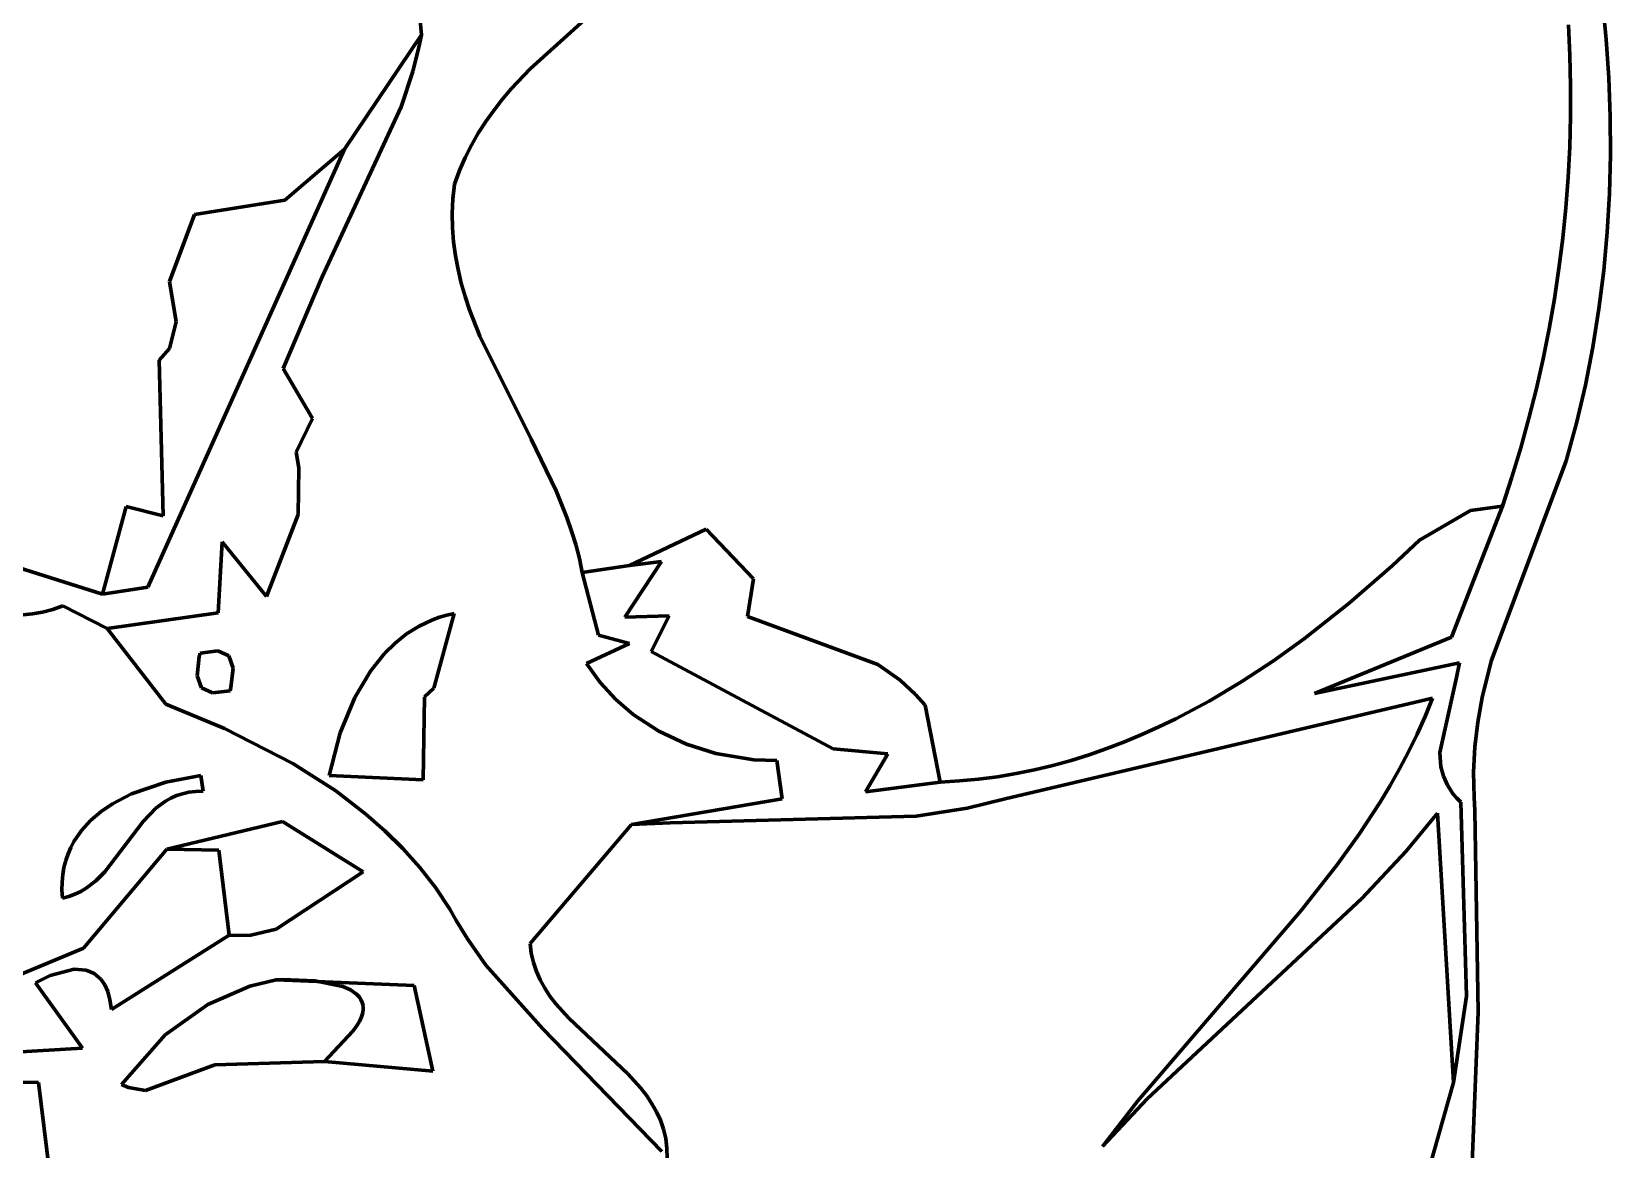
# Model space of a CAD drawing. Header units: millimetres. Extents: x 0 to 8.3, y 0 to 12.4.
# Drawn here: x 5.484 to 6.476, y 8.676 to 9.379 of the extents above; entities that cross this region are included whole.
import ezdxf

# ---------------------------------------------------------------- set-up
doc = ezdxf.new("R2010")
doc.units = ezdxf.units.MM
for name, color, linetype, lineweight in [('color#131313ff', 7, 'CONTINUOUS', 100), ('color#7c7c7cff', 7, 'CONTINUOUS', 100), ('color#c5c5c5ff', 7, 'CONTINUOUS', 100), ('color#ffffffff', 7, 'CONTINUOUS', 100)]:
    doc.layers.add(name, color=color, linetype=linetype, lineweight=lineweight)

msp = doc.modelspace()

# ---------------------------------------------------------------- linework, layer by layer
at = {"layer": 'color#131313ff'}
for p, q in [((5.85626, 9.40917), (5.79703, 9.35572)), ((6.4714, 9.39836), (6.47373, 9.37417)), ((5.7287, 9.37702), (5.72737, 9.39019)), ((6.45094, 9.36412), (6.45003, 9.38327)), ((5.72708, 9.36928), (5.7287, 9.37702)), ((6.47373, 9.37417), (6.47535, 9.34994)), ((5.72319, 9.35404), (5.72708, 9.36928)), ((6.45138, 9.34494), (6.45094, 9.36412)), ((5.71593, 9.33171), (5.72319, 9.35404)), ((5.79703, 9.35572), (5.78515, 9.34296)), ((5.78515, 9.34296), (5.77955, 9.33633)), ((6.45133, 9.32576), (6.45138, 9.34494)), ((6.47535, 9.34994), (6.47624, 9.3257)), ((5.77955, 9.33633), (5.77422, 9.3295)), ((5.66636, 9.22493), (5.71593, 9.33171)), ((5.77422, 9.3295), (5.76918, 9.32245)), ((6.45081, 9.30657), (6.45133, 9.32576)), ((6.47624, 9.3257), (6.47639, 9.30145)), ((5.76447, 9.31517), (5.76011, 9.30762)), ((5.76918, 9.32245), (5.76447, 9.31517)), ((5.76011, 9.30762), (5.75613, 9.29979)), ((6.44982, 9.2874), (6.45081, 9.30657)), ((5.75613, 9.29979), (5.75256, 9.29165)), ((6.47639, 9.30145), (6.47578, 9.27721)), ((5.75256, 9.29165), (5.74942, 9.28318)), ((6.44836, 9.26826), (6.44982, 9.2874)), ((5.74841, 9.27387), (5.748, 9.26471)), ((5.74942, 9.28318), (5.74841, 9.27387)), ((6.47578, 9.27721), (6.47439, 9.253)), ((5.748, 9.26471), (5.74816, 9.25569)), ((6.44643, 9.24915), (6.44836, 9.26826)), ((5.74816, 9.25569), (5.74886, 9.24681)), ((5.74886, 9.24681), (5.75005, 9.23805)), ((6.44403, 9.23008), (6.44643, 9.24915)), ((6.47439, 9.253), (6.4722, 9.22883)), ((5.75005, 9.23805), (5.7517, 9.22941)), ((5.64166, 9.16718), (5.66636, 9.22493)), ((5.7517, 9.22941), (5.75377, 9.22087)), ((6.44117, 9.21108), (6.44403, 9.23008)), ((6.4722, 9.22883), (6.46918, 9.20472)), ((5.75377, 9.22087), (5.75622, 9.21242)), ((5.75622, 9.21242), (5.75902, 9.20406)), ((5.75902, 9.20406), (5.7655, 9.18755)), ((6.43785, 9.19215), (6.44117, 9.21108)), ((6.46918, 9.20472), (6.46534, 9.18068)), ((5.7655, 9.18755), (5.79777, 9.12284)), ((6.43408, 9.1733), (6.43785, 9.19215)), ((6.46534, 9.18068), (6.46063, 9.15673)), ((5.66018, 9.13571), (5.64166, 9.16718)), ((6.42985, 9.15454), (6.43408, 9.1733)), ((6.42516, 9.13588), (6.42985, 9.15454)), ((6.46063, 9.15673), (6.45505, 9.13288)), ((5.64987, 9.11463), (5.66018, 9.13571)), ((6.42003, 9.11735), (6.42516, 9.13588)), ((6.45505, 9.13288), (6.44858, 9.10915)), ((5.65167, 9.10462), (5.64987, 9.11463)), ((5.79777, 9.12284), (5.81349, 9.09015)), ((6.41445, 9.09893), (6.42003, 9.11735)), ((5.65122, 9.07534), (5.65167, 9.10462)), ((6.44858, 9.10915), (6.40136, 8.98321)), ((6.40842, 9.08066), (6.41445, 9.09893)), ((5.81349, 9.09015), (5.8202, 9.07345)), ((5.63125, 9.02379), (5.65122, 9.07534)), ((6.37643, 8.9982), (6.40842, 9.08066)), ((5.8202, 9.07345), (5.82314, 9.06497)), ((5.82314, 9.06497), (5.82575, 9.05639)), ((5.60082, 9.01346), (5.60343, 9.05811)), ((5.60343, 9.05811), (5.63125, 9.02379)), ((5.82575, 9.05639), (5.82799, 9.04771)), ((5.82799, 9.04771), (5.82983, 9.03891)), ((5.82983, 9.03891), (5.84007, 8.99938)), ((5.53108, 9.00357), (5.60082, 9.01346)), ((5.73559, 9.00914), (5.72718, 9.00516)), ((5.74003, 9.01073), (5.73559, 9.00914)), ((5.73658, 8.96621), (5.74937, 9.01306)), ((5.74462, 9.01204), (5.74003, 9.01073)), ((5.74937, 9.01306), (5.74462, 9.01204)), ((5.56799, 8.95615), (5.53108, 9.00357)), ((5.71937, 9.00022), (5.71216, 8.99441)), ((5.72718, 9.00516), (5.71937, 9.00022)), ((5.84007, 8.99938), (5.8596, 8.99429)), ((6.29027, 8.96279), (6.37643, 8.9982)), ((5.58896, 8.98605), (5.58756, 8.97399)), ((5.5895, 8.98813), (5.58896, 8.98605)), ((5.6006, 8.98953), (5.5895, 8.98813)), ((5.60753, 8.98639), (5.6006, 8.98953)), ((5.6103, 8.97871), (5.60753, 8.98639)), ((5.70554, 8.98784), (5.69668, 8.97678)), ((5.71216, 8.99441), (5.70554, 8.98784)), ((5.8596, 8.99429), (5.83259, 8.98156)), ((5.60892, 8.9665), (5.6103, 8.97871)), ((5.69668, 8.97678), (5.68682, 8.9603)), ((5.83259, 8.98156), (5.84114, 8.96965)), ((6.38142, 8.98201), (6.29027, 8.96279)), ((6.37951, 8.97293), (6.38142, 8.98201)), ((6.40136, 8.98321), (6.39581, 8.96031)), ((5.58756, 8.97399), (5.59032, 8.96636)), ((5.59032, 8.96636), (5.59726, 8.96316)), ((5.60838, 8.96439), (5.60892, 8.9665)), ((5.73069, 8.96059), (5.73658, 8.96621)), ((5.84114, 8.96965), (5.85095, 8.95899)), ((6.36911, 8.9257), (6.37951, 8.97293)), ((5.60492, 8.9407), (5.56799, 8.95615)), ((5.59726, 8.96316), (5.60838, 8.96439)), ((5.68682, 8.9603), (5.67753, 8.93808)), ((5.72982, 8.90858), (5.73069, 8.96059)), ((5.85095, 8.95899), (5.86188, 8.94961)), ((6.39581, 8.96031), (6.39307, 8.94485)), ((5.86188, 8.94961), (5.87792, 8.9391)), ((5.64786, 8.91872), (5.60492, 8.9407)), ((5.67753, 8.93808), (5.6706, 8.91114)), ((5.87792, 8.9391), (5.89533, 8.93091)), ((6.39307, 8.94485), (6.39122, 8.92922)), ((5.89533, 8.93091), (5.91374, 8.92508)), ((6.39122, 8.92922), (6.39037, 8.9134)), ((5.67483, 8.90149), (5.64786, 8.91872)), ((5.91374, 8.92508), (5.93763, 8.92117)), ((5.93763, 8.92117), (5.95217, 8.92064)), ((5.95217, 8.92064), (5.95562, 8.89662)), ((6.36984, 8.9166), (6.36911, 8.9257)), ((6.37136, 8.91073), (6.36984, 8.9166)), ((5.54637, 8.89965), (5.56795, 8.90709)), ((5.56795, 8.90709), (5.59001, 8.91121)), ((5.59001, 8.91121), (5.59141, 8.90129)), ((5.6706, 8.91114), (5.72982, 8.90858)), ((6.37388, 8.90505), (6.37136, 8.91073)), ((6.39037, 8.9134), (6.39064, 8.89739)), ((5.53447, 8.89342), (5.54637, 8.89965)), ((5.57117, 8.89697), (5.56784, 8.89511)), ((5.57471, 8.89854), (5.57117, 8.89697)), ((5.57849, 8.89978), (5.57471, 8.89854)), ((5.58251, 8.90067), (5.57849, 8.89978)), ((5.58681, 8.90118), (5.58251, 8.90067)), ((5.59141, 8.90129), (5.58681, 8.90118)), ((5.69382, 8.88699), (5.67483, 8.90149)), ((5.95562, 8.89662), (5.86072, 8.8805)), ((6.3775, 8.89958), (6.37388, 8.90505)), ((6.37976, 8.89694), (6.3775, 8.89958)), ((6.38235, 8.89437), (6.37976, 8.89694)), ((6.39064, 8.89739), (6.39122, 8.8893)), ((5.52068, 8.8829), (5.52723, 8.88849)), ((5.52723, 8.88849), (5.53447, 8.89342)), ((5.56174, 8.89062), (5.55368, 8.88236)), ((5.56784, 8.89511), (5.56174, 8.89062)), ((5.70577, 8.87651), (5.69382, 8.88699)), ((6.38582, 8.77247), (6.38235, 8.89437)), ((6.39122, 8.8893), (6.39316, 8.76241)), ((5.51016, 8.86964), (5.51495, 8.87662)), ((5.51495, 8.87662), (5.52068, 8.8829)), ((5.55368, 8.88236), (5.52953, 8.85053)), ((5.71707, 8.86533), (5.70577, 8.87651)), ((5.86072, 8.8805), (5.7971, 8.80553)), ((5.50816, 8.86587), (5.51016, 8.86964)), ((5.50391, 8.85344), (5.50502, 8.85778)), ((5.50502, 8.85778), (5.50644, 8.86192)), ((5.50644, 8.86192), (5.50816, 8.86587)), ((5.51627, 8.80273), (5.56854, 8.86481)), ((5.56854, 8.86481), (5.60121, 8.86436)), ((5.60121, 8.86436), (5.60777, 8.81082)), ((5.72767, 8.8534), (5.71707, 8.86533)), ((5.5027, 8.84418), (5.50313, 8.84891)), ((5.50313, 8.84891), (5.50391, 8.85344)), ((5.52953, 8.85053), (5.52397, 8.84501)), ((5.73749, 8.8407), (5.72767, 8.8534)), ((5.50262, 8.83925), (5.5027, 8.84418)), ((5.50292, 8.83411), (5.50262, 8.83925)), ((5.51083, 8.83658), (5.507, 8.83518)), ((5.51442, 8.8383), (5.51083, 8.83658)), ((5.51779, 8.84029), (5.51442, 8.8383)), ((5.52397, 8.84501), (5.51779, 8.84029)), ((5.74647, 8.82718), (5.73749, 8.8407)), ((5.507, 8.83518), (5.50292, 8.83411)), ((5.75062, 8.8201), (5.74647, 8.82718)), ((5.75759, 8.8084), (5.75062, 8.8201)), ((5.60777, 8.81082), (5.53372, 8.76399)), ((5.76921, 8.79186), (5.75759, 8.8084)), ((5.47345, 8.7849), (5.51627, 8.80273)), ((5.7971, 8.80553), (5.79779, 8.79941)), ((5.79779, 8.79941), (5.79909, 8.79356)), ((5.51027, 8.78941), (5.49514, 8.7854)), ((5.51791, 8.78884), (5.51027, 8.78941)), ((5.52291, 8.78674), (5.51791, 8.78884)), ((5.80502, 8.75196), (5.76921, 8.79186)), ((5.79909, 8.79356), (5.80097, 8.78797)), ((5.80097, 8.78797), (5.80337, 8.78261)), ((5.49514, 8.7854), (5.48601, 8.7809)), ((5.48601, 8.7809), (5.51547, 8.73967)), ((5.52715, 8.78303), (5.52291, 8.78674)), ((5.52949, 8.77958), (5.52715, 8.78303)), ((5.53139, 8.77528), (5.52949, 8.77958)), ((5.59435, 8.76722), (5.62087, 8.77872)), ((5.62087, 8.77872), (5.63724, 8.78277)), ((5.63724, 8.78277), (5.64163, 8.78295)), ((5.64163, 8.78295), (5.66171, 8.78217)), ((5.66171, 8.78217), (5.67926, 8.77845)), ((5.67926, 8.77845), (5.68404, 8.77632)), ((5.80337, 8.78261), (5.80624, 8.77746)), ((5.80624, 8.77746), (5.80953, 8.7725)), ((5.53281, 8.7701), (5.53139, 8.77528)), ((5.53372, 8.76399), (5.53281, 8.7701)), ((5.56762, 8.74808), (5.59435, 8.76722)), ((5.68404, 8.77632), (5.68791, 8.77366)), ((5.68791, 8.77366), (5.68943, 8.77211)), ((5.68943, 8.77211), (5.69064, 8.77041)), ((5.69064, 8.77041), (5.6915, 8.76854)), ((5.6915, 8.76854), (5.69199, 8.76651)), ((5.80953, 8.7725), (5.81318, 8.7677)), ((5.81318, 8.7677), (5.82138, 8.75851)), ((6.37774, 8.71817), (6.38582, 8.77247)), ((5.69096, 8.75935), (5.68969, 8.75659)), ((5.69175, 8.76192), (5.69096, 8.75935)), ((5.69209, 8.76431), (5.69175, 8.76192)), ((5.69199, 8.76651), (5.69209, 8.76431)), ((5.82138, 8.75851), (5.85842, 8.72366)), ((6.39316, 8.76241), (6.38954, 8.66735)), ((5.54009, 8.71688), (5.56762, 8.74808)), ((5.68557, 8.75045), (5.66768, 8.73125)), ((5.6879, 8.75362), (5.68557, 8.75045)), ((5.68969, 8.75659), (5.6879, 8.75362)), ((5.87996, 8.67471), (5.80502, 8.75196)), ((5.51547, 8.73967), (5.46962, 8.73697)), ((5.59871, 8.72932), (5.55513, 8.71318)), ((5.66768, 8.73125), (5.59871, 8.72932)), ((5.37701, 8.71974), (5.48778, 8.71807)), ((5.48778, 8.71807), (5.49473, 8.66204)), ((5.85842, 8.72366), (5.86666, 8.7145)), ((6.3019, 8.45039), (6.37774, 8.71817)), ((5.54447, 8.71505), (5.54009, 8.71688)), ((5.55513, 8.71318), (5.54447, 8.71505)), ((5.86666, 8.7145), (5.87034, 8.70973)), ((5.87034, 8.70973), (5.87367, 8.7048)), ((5.87367, 8.7048), (5.87658, 8.69969)), ((5.87658, 8.69969), (5.87903, 8.69437)), ((5.87903, 8.69437), (5.88096, 8.68882)), ((5.88096, 8.68882), (5.88232, 8.68301)), ((5.88232, 8.68301), (5.88306, 8.67694)), ((5.88306, 8.67694), (5.88313, 8.67056))]:
    msp.add_line(p, q, dxfattribs=at)
at = {"layer": 'color#7c7c7cff'}
for p, q in [((5.68027, 9.30522), (5.7287, 9.37702)), ((5.7287, 9.37702), (5.72708, 9.36928)), ((5.72708, 9.36928), (5.72319, 9.35404)), ((5.72319, 9.35404), (5.71593, 9.33171)), ((5.71593, 9.33171), (5.66636, 9.22493)), ((5.55664, 9.02962), (5.68027, 9.30522)), ((5.66636, 9.22493), (5.64166, 9.16718)), ((5.64166, 9.16718), (5.66018, 9.13571)), ((5.66018, 9.13571), (5.64987, 9.11463)), ((5.64987, 9.11463), (5.65167, 9.10462)), ((5.65167, 9.10462), (5.65122, 9.07534)), ((5.36847, 9.07573), (5.52806, 9.02529)), ((5.65122, 9.07534), (5.63125, 9.02379)), ((6.35635, 9.05924), (6.38843, 9.07798)), ((6.40842, 9.08066), (6.37643, 8.9982)), ((6.38843, 9.07798), (6.40842, 9.08066)), ((5.60343, 9.05811), (5.60082, 9.01346)), ((5.63125, 9.02379), (5.60343, 9.05811)), ((6.3391, 9.04306), (6.35635, 9.05924)), ((5.87965, 9.0459), (5.85654, 9.01082)), ((5.85953, 9.04327), (5.87965, 9.0459)), ((5.82983, 9.03891), (5.85953, 9.04327)), ((5.84007, 8.99938), (5.82983, 9.03891)), ((6.31219, 9.01955), (6.3391, 9.04306)), ((5.52806, 9.02529), (5.55664, 9.02962)), ((5.49685, 9.01568), (5.49049, 9.01404)), ((5.50327, 9.01785), (5.49685, 9.01568)), ((5.53108, 9.00357), (5.50327, 9.01785)), ((6.28404, 8.99731), (6.31219, 9.01955)), ((5.48419, 9.01288), (5.47796, 9.01219)), ((5.49049, 9.01404), (5.48419, 9.01288)), ((5.60082, 9.01346), (5.53108, 9.00357)), ((5.85654, 9.01082), (5.8844, 9.01165)), ((5.8844, 9.01165), (5.87323, 8.98917)), ((5.8596, 8.99429), (5.84007, 8.99938)), ((6.2646, 8.98336), (6.28404, 8.99731)), ((6.37643, 8.9982), (6.29027, 8.96279)), ((5.58756, 8.97399), (5.58896, 8.98605)), ((5.58896, 8.98605), (5.5895, 8.98813)), ((5.5895, 8.98813), (5.6006, 8.98953)), ((5.6006, 8.98953), (5.60753, 8.98639)), ((5.60753, 8.98639), (5.6103, 8.97871)), ((5.83259, 8.98156), (5.8596, 8.99429)), ((5.87323, 8.98917), (5.98767, 8.92794)), ((5.6103, 8.97871), (5.60892, 8.9665)), ((5.84114, 8.96965), (5.83259, 8.98156)), ((6.24464, 8.97024), (6.2646, 8.98336)), ((6.29027, 8.96279), (6.38142, 8.98201)), ((6.38142, 8.98201), (6.37951, 8.97293)), ((5.59032, 8.96636), (5.58756, 8.97399)), ((5.59726, 8.96316), (5.59032, 8.96636)), ((5.60892, 8.9665), (5.60838, 8.96439)), ((5.85095, 8.95899), (5.84114, 8.96965)), ((6.22416, 8.95805), (6.24464, 8.97024)), ((6.37951, 8.97293), (6.36911, 8.9257)), ((5.60838, 8.96439), (5.59726, 8.96316)), ((5.86188, 8.94961), (5.85095, 8.95899)), ((6.3646, 8.95977), (6.09577, 8.89653)), ((6.20317, 8.9469), (6.22416, 8.95805)), ((6.35989, 8.94833), (6.3646, 8.95977)), ((5.87792, 8.9391), (5.86188, 8.94961)), ((6.19249, 8.94175), (6.20317, 8.9469)), ((6.35484, 8.93713), (6.35989, 8.94833)), ((5.89533, 8.93091), (5.87792, 8.9391)), ((6.17075, 8.93236), (6.18168, 8.9369)), ((6.18168, 8.9369), (6.19249, 8.94175)), ((6.34946, 8.92617), (6.35484, 8.93713)), ((5.91374, 8.92508), (5.89533, 8.93091)), ((5.98767, 8.92794), (6.02204, 8.92482)), ((6.14853, 8.92427), (6.1597, 8.92814)), ((6.1597, 8.92814), (6.17075, 8.93236)), ((6.34377, 8.91542), (6.34946, 8.92617)), ((5.93763, 8.92117), (5.91374, 8.92508)), ((5.95217, 8.92064), (5.93763, 8.92117)), ((5.95562, 8.89662), (5.95217, 8.92064)), ((6.02204, 8.92482), (6.00791, 8.90096)), ((6.11429, 8.91483), (6.12582, 8.9176)), ((6.12582, 8.9176), (6.13724, 8.92075)), ((6.13724, 8.92075), (6.14853, 8.92427)), ((6.36911, 8.9257), (6.36984, 8.9166)), ((6.36984, 8.9166), (6.37136, 8.91073)), ((6.00791, 8.90096), (6.05491, 8.90712)), ((6.05491, 8.90712), (6.06701, 8.9078)), ((6.06701, 8.9078), (6.07901, 8.90892)), ((6.07901, 8.90892), (6.09088, 8.91047)), ((6.09088, 8.91047), (6.10265, 8.91244)), ((6.10265, 8.91244), (6.11429, 8.91483)), ((6.3378, 8.90488), (6.34377, 8.91542)), ((6.37136, 8.91073), (6.37388, 8.90505)), ((5.86072, 8.8805), (5.95562, 8.89662)), ((6.09577, 8.89653), (6.07188, 8.89074)), ((6.33155, 8.89452), (6.3378, 8.90488)), ((6.37388, 8.90505), (6.3775, 8.89958)), ((6.3775, 8.89958), (6.37976, 8.89694)), ((6.37976, 8.89694), (6.38235, 8.89437)), ((6.07188, 8.89074), (6.03975, 8.88567)), ((6.31833, 8.87433), (6.33155, 8.89452)), ((6.36756, 8.88758), (6.348, 8.86371)), ((6.37774, 8.71817), (6.36756, 8.88758)), ((6.38235, 8.89437), (6.38582, 8.77247)), ((5.56854, 8.86481), (5.64136, 8.88221)), ((5.64136, 8.88221), (5.69209, 8.85064)), ((5.88509, 8.88145), (5.86072, 8.8805)), ((6.03975, 8.88567), (5.88509, 8.88145)), ((6.30426, 8.85474), (6.31833, 8.87433)), ((5.60121, 8.86436), (5.56854, 8.86481)), ((5.60777, 8.81082), (5.60121, 8.86436)), ((6.348, 8.86371), (6.32004, 8.83376)), ((5.69209, 8.85064), (5.63731, 8.8145)), ((6.28189, 8.82624), (6.30426, 8.85474)), ((6.32004, 8.83376), (6.18507, 8.70792)), ((6.17919, 8.70663), (6.28189, 8.82624)), ((5.61128, 8.81055), (5.60777, 8.81082)), ((5.62145, 8.81084), (5.61128, 8.81055)), ((5.63731, 8.8145), (5.62145, 8.81084)), ((6.38582, 8.77247), (6.37774, 8.71817)), ((6.18507, 8.70792), (6.15704, 8.67788)), ((6.15704, 8.67788), (6.17919, 8.70663))]:
    msp.add_line(p, q, dxfattribs=at)
at = {"layer": 'color#c5c5c5ff'}
for p, q in [((5.68027, 9.30522), (5.55664, 9.02962)), ((5.64283, 9.27297), (5.68027, 9.30522)), ((5.57023, 9.22187), (5.58589, 9.26402)), ((5.58589, 9.26402), (5.64283, 9.27297)), ((5.57448, 9.19654), (5.57023, 9.22187)), ((5.57035, 9.17976), (5.57448, 9.19654)), ((5.56385, 9.17245), (5.57035, 9.17976)), ((5.56633, 9.07442), (5.56385, 9.17245)), ((5.52806, 9.02529), (5.54299, 9.08047)), ((5.54299, 9.08047), (5.56633, 9.07442)), ((5.85953, 9.04327), (5.90769, 9.06604)), ((5.90769, 9.06604), (5.93755, 9.03496)), ((5.85654, 9.01082), (5.87965, 9.0459)), ((5.87965, 9.0459), (5.85953, 9.04327)), ((5.55664, 9.02962), (5.52806, 9.02529)), ((5.93755, 9.03496), (5.93381, 9.01113)), ((5.8844, 9.01165), (5.85654, 9.01082)), ((5.87323, 8.98917), (5.8844, 9.01165)), ((5.93381, 9.01113), (6.0156, 8.98106)), ((5.98767, 8.92794), (5.87323, 8.98917)), ((6.0156, 8.98106), (6.02979, 8.97117)), ((6.02979, 8.97117), (6.03948, 8.96223)), ((6.03948, 8.96223), (6.04541, 8.95545)), ((6.04541, 8.95545), (6.05491, 8.90712)), ((6.02204, 8.92482), (5.98767, 8.92794)), ((6.00791, 8.90096), (6.02204, 8.92482)), ((6.05491, 8.90712), (6.00791, 8.90096)), ((5.64163, 8.78295), (5.63724, 8.78277)), ((5.63724, 8.78277), (5.72419, 8.7792)), ((5.66171, 8.78217), (5.64163, 8.78295)), ((5.67926, 8.77845), (5.66171, 8.78217)), ((5.68404, 8.77632), (5.67926, 8.77845)), ((5.72419, 8.7792), (5.73595, 8.72522)), ((5.68791, 8.77366), (5.68404, 8.77632)), ((5.68943, 8.77211), (5.68791, 8.77366)), ((5.69064, 8.77041), (5.68943, 8.77211)), ((5.6915, 8.76854), (5.69064, 8.77041)), ((5.69199, 8.76651), (5.6915, 8.76854)), ((5.68969, 8.75659), (5.69096, 8.75935)), ((5.69096, 8.75935), (5.69175, 8.76192)), ((5.69175, 8.76192), (5.69209, 8.76431)), ((5.69209, 8.76431), (5.69199, 8.76651)), ((5.66768, 8.73125), (5.68557, 8.75045)), ((5.68557, 8.75045), (5.6879, 8.75362)), ((5.6879, 8.75362), (5.68969, 8.75659)), ((5.73595, 8.72522), (5.66768, 8.73125))]:
    msp.add_line(p, q, dxfattribs=at)
at = {"layer": 'color#ffffffff'}
for p, q in [((5.79703, 9.35572), (5.85626, 9.40917)), ((6.47373, 9.37417), (6.4714, 9.39836)), ((5.72737, 9.39019), (5.7287, 9.37702)), ((6.45003, 9.38327), (6.45094, 9.36412)), ((5.7287, 9.37702), (5.68027, 9.30522)), ((6.47535, 9.34994), (6.47373, 9.37417)), ((6.45094, 9.36412), (6.45138, 9.34494)), ((5.78515, 9.34296), (5.79703, 9.35572)), ((5.77955, 9.33633), (5.78515, 9.34296)), ((6.45138, 9.34494), (6.45133, 9.32576)), ((6.47624, 9.3257), (6.47535, 9.34994)), ((5.77422, 9.3295), (5.77955, 9.33633)), ((5.76918, 9.32245), (5.77422, 9.3295)), ((6.45133, 9.32576), (6.45081, 9.30657)), ((6.47639, 9.30145), (6.47624, 9.3257)), ((5.76011, 9.30762), (5.76447, 9.31517)), ((5.76447, 9.31517), (5.76918, 9.32245)), ((5.68027, 9.30522), (5.64283, 9.27297)), ((5.75613, 9.29979), (5.76011, 9.30762)), ((6.45081, 9.30657), (6.44982, 9.2874)), ((5.75256, 9.29165), (5.75613, 9.29979)), ((6.47578, 9.27721), (6.47639, 9.30145)), ((5.74942, 9.28318), (5.75256, 9.29165)), ((6.44982, 9.2874), (6.44836, 9.26826)), ((5.748, 9.26471), (5.74841, 9.27387)), ((5.74841, 9.27387), (5.74942, 9.28318)), ((6.47439, 9.253), (6.47578, 9.27721)), ((5.58589, 9.26402), (5.57023, 9.22187)), ((5.64283, 9.27297), (5.58589, 9.26402)), ((5.74816, 9.25569), (5.748, 9.26471)), ((6.44836, 9.26826), (6.44643, 9.24915)), ((5.74886, 9.24681), (5.74816, 9.25569)), ((5.75005, 9.23805), (5.74886, 9.24681)), ((6.44643, 9.24915), (6.44403, 9.23008)), ((6.4722, 9.22883), (6.47439, 9.253)), ((5.7517, 9.22941), (5.75005, 9.23805)), ((5.75377, 9.22087), (5.7517, 9.22941)), ((6.44403, 9.23008), (6.44117, 9.21108)), ((6.46918, 9.20472), (6.4722, 9.22883)), ((5.57023, 9.22187), (5.57448, 9.19654)), ((5.75622, 9.21242), (5.75377, 9.22087)), ((5.75902, 9.20406), (5.75622, 9.21242)), ((5.7655, 9.18755), (5.75902, 9.20406)), ((6.44117, 9.21108), (6.43785, 9.19215)), ((6.46534, 9.18068), (6.46918, 9.20472)), ((5.57448, 9.19654), (5.57035, 9.17976)), ((5.79777, 9.12284), (5.7655, 9.18755)), ((6.43785, 9.19215), (6.43408, 9.1733)), ((5.57035, 9.17976), (5.56385, 9.17245)), ((6.46063, 9.15673), (6.46534, 9.18068)), ((5.56385, 9.17245), (5.56633, 9.07442)), ((6.43408, 9.1733), (6.42985, 9.15454)), ((6.42985, 9.15454), (6.42516, 9.13588)), ((6.45505, 9.13288), (6.46063, 9.15673)), ((6.42516, 9.13588), (6.42003, 9.11735)), ((6.44858, 9.10915), (6.45505, 9.13288)), ((5.81349, 9.09015), (5.79777, 9.12284)), ((6.42003, 9.11735), (6.41445, 9.09893)), ((6.40136, 8.98321), (6.44858, 9.10915)), ((6.41445, 9.09893), (6.40842, 9.08066)), ((5.8202, 9.07345), (5.81349, 9.09015)), ((5.52806, 9.02529), (5.36847, 9.07573)), ((5.54299, 9.08047), (5.52806, 9.02529)), ((5.56633, 9.07442), (5.54299, 9.08047)), ((6.38843, 9.07798), (6.35635, 9.05924)), ((6.40842, 9.08066), (6.38843, 9.07798)), ((5.82314, 9.06497), (5.8202, 9.07345)), ((5.82575, 9.05639), (5.82314, 9.06497)), ((5.90769, 9.06604), (5.85953, 9.04327)), ((5.93755, 9.03496), (5.90769, 9.06604)), ((5.82799, 9.04771), (5.82575, 9.05639)), ((6.35635, 9.05924), (6.3391, 9.04306)), ((5.82983, 9.03891), (5.82799, 9.04771)), ((5.85953, 9.04327), (5.82983, 9.03891)), ((6.3391, 9.04306), (6.31219, 9.01955)), ((5.93381, 9.01113), (5.93755, 9.03496)), ((5.49049, 9.01404), (5.49685, 9.01568)), ((5.49685, 9.01568), (5.50327, 9.01785)), ((5.50327, 9.01785), (5.53108, 9.00357)), ((6.31219, 9.01955), (6.28404, 8.99731)), ((5.47796, 9.01219), (5.48419, 9.01288)), ((5.48419, 9.01288), (5.49049, 9.01404)), ((5.72718, 9.00516), (5.73559, 9.00914)), ((5.73559, 9.00914), (5.74003, 9.01073)), ((5.74937, 9.01306), (5.73658, 8.96621)), ((5.74003, 9.01073), (5.74462, 9.01204)), ((5.74462, 9.01204), (5.74937, 9.01306)), ((6.0156, 8.98106), (5.93381, 9.01113)), ((5.53108, 9.00357), (5.56799, 8.95615)), ((5.71216, 8.99441), (5.71937, 9.00022)), ((5.71937, 9.00022), (5.72718, 9.00516)), ((6.28404, 8.99731), (6.2646, 8.98336)), ((5.69668, 8.97678), (5.70554, 8.98784)), ((5.70554, 8.98784), (5.71216, 8.99441)), ((5.68682, 8.9603), (5.69668, 8.97678)), ((6.02979, 8.97117), (6.0156, 8.98106)), ((6.2646, 8.98336), (6.24464, 8.97024)), ((6.39581, 8.96031), (6.40136, 8.98321)), ((5.73658, 8.96621), (5.73069, 8.96059)), ((6.03948, 8.96223), (6.02979, 8.97117)), ((6.24464, 8.97024), (6.22416, 8.95805)), ((5.56799, 8.95615), (5.60492, 8.9407)), ((5.67753, 8.93808), (5.68682, 8.9603)), ((5.73069, 8.96059), (5.72982, 8.90858)), ((6.04541, 8.95545), (6.03948, 8.96223)), ((6.09577, 8.89653), (6.3646, 8.95977)), ((6.22416, 8.95805), (6.20317, 8.9469)), ((6.3646, 8.95977), (6.35989, 8.94833)), ((6.39307, 8.94485), (6.39581, 8.96031)), ((6.05491, 8.90712), (6.04541, 8.95545)), ((6.20317, 8.9469), (6.19249, 8.94175)), ((6.35989, 8.94833), (6.35484, 8.93713)), ((5.60492, 8.9407), (5.64786, 8.91872)), ((5.6706, 8.91114), (5.67753, 8.93808)), ((6.18168, 8.9369), (6.17075, 8.93236)), ((6.19249, 8.94175), (6.18168, 8.9369)), ((6.35484, 8.93713), (6.34946, 8.92617)), ((6.39122, 8.92922), (6.39307, 8.94485)), ((6.1597, 8.92814), (6.14853, 8.92427)), ((6.17075, 8.93236), (6.1597, 8.92814)), ((6.34946, 8.92617), (6.34377, 8.91542)), ((6.39037, 8.9134), (6.39122, 8.92922)), ((5.64786, 8.91872), (5.67483, 8.90149)), ((6.12582, 8.9176), (6.11429, 8.91483)), ((6.13724, 8.92075), (6.12582, 8.9176)), ((6.14853, 8.92427), (6.13724, 8.92075)), ((5.56795, 8.90709), (5.54637, 8.89965)), ((5.59001, 8.91121), (5.56795, 8.90709)), ((5.59141, 8.90129), (5.59001, 8.91121)), ((5.72982, 8.90858), (5.6706, 8.91114)), ((6.06701, 8.9078), (6.05491, 8.90712)), ((6.07901, 8.90892), (6.06701, 8.9078)), ((6.09088, 8.91047), (6.07901, 8.90892)), ((6.10265, 8.91244), (6.09088, 8.91047)), ((6.11429, 8.91483), (6.10265, 8.91244)), ((6.34377, 8.91542), (6.3378, 8.90488)), ((6.39064, 8.89739), (6.39037, 8.9134)), ((5.54637, 8.89965), (5.53447, 8.89342)), ((5.56784, 8.89511), (5.57117, 8.89697)), ((5.57117, 8.89697), (5.57471, 8.89854)), ((5.57471, 8.89854), (5.57849, 8.89978)), ((5.57849, 8.89978), (5.58251, 8.90067)), ((5.58251, 8.90067), (5.58681, 8.90118)), ((5.58681, 8.90118), (5.59141, 8.90129)), ((5.67483, 8.90149), (5.69382, 8.88699)), ((6.07188, 8.89074), (6.09577, 8.89653)), ((6.3378, 8.90488), (6.33155, 8.89452)), ((6.39122, 8.8893), (6.39064, 8.89739)), ((5.52723, 8.88849), (5.52068, 8.8829)), ((5.53447, 8.89342), (5.52723, 8.88849)), ((5.55368, 8.88236), (5.56174, 8.89062)), ((5.56174, 8.89062), (5.56784, 8.89511)), ((5.69382, 8.88699), (5.70577, 8.87651)), ((6.03975, 8.88567), (6.07188, 8.89074)), ((6.33155, 8.89452), (6.31833, 8.87433)), ((6.348, 8.86371), (6.36756, 8.88758)), ((6.36756, 8.88758), (6.37774, 8.71817)), ((6.39316, 8.76241), (6.39122, 8.8893)), ((5.51495, 8.87662), (5.51016, 8.86964)), ((5.52068, 8.8829), (5.51495, 8.87662)), ((5.52953, 8.85053), (5.55368, 8.88236)), ((5.64136, 8.88221), (5.56854, 8.86481)), ((5.69209, 8.85064), (5.64136, 8.88221)), ((5.70577, 8.87651), (5.71707, 8.86533)), ((5.7971, 8.80553), (5.86072, 8.8805)), ((5.86072, 8.8805), (5.88509, 8.88145)), ((5.88509, 8.88145), (6.03975, 8.88567)), ((5.51016, 8.86964), (5.50816, 8.86587)), ((6.31833, 8.87433), (6.30426, 8.85474)), ((5.50502, 8.85778), (5.50391, 8.85344)), ((5.50644, 8.86192), (5.50502, 8.85778)), ((5.50816, 8.86587), (5.50644, 8.86192)), ((5.56854, 8.86481), (5.51627, 8.80273)), ((5.71707, 8.86533), (5.72767, 8.8534)), ((6.32004, 8.83376), (6.348, 8.86371)), ((5.50313, 8.84891), (5.5027, 8.84418)), ((5.50391, 8.85344), (5.50313, 8.84891)), ((5.52397, 8.84501), (5.52953, 8.85053)), ((5.63731, 8.8145), (5.69209, 8.85064)), ((5.72767, 8.8534), (5.73749, 8.8407)), ((6.30426, 8.85474), (6.28189, 8.82624)), ((5.5027, 8.84418), (5.50262, 8.83925)), ((5.50262, 8.83925), (5.50292, 8.83411)), ((5.507, 8.83518), (5.51083, 8.83658)), ((5.51083, 8.83658), (5.51442, 8.8383)), ((5.51442, 8.8383), (5.51779, 8.84029)), ((5.51779, 8.84029), (5.52397, 8.84501)), ((5.73749, 8.8407), (5.74647, 8.82718)), ((5.50292, 8.83411), (5.507, 8.83518)), ((5.74647, 8.82718), (5.75062, 8.8201)), ((6.18507, 8.70792), (6.32004, 8.83376)), ((5.75062, 8.8201), (5.75759, 8.8084)), ((6.28189, 8.82624), (6.17919, 8.70663)), ((5.53372, 8.76399), (5.60777, 8.81082)), ((5.60777, 8.81082), (5.61128, 8.81055)), ((5.61128, 8.81055), (5.62145, 8.81084)), ((5.62145, 8.81084), (5.63731, 8.8145)), ((5.75759, 8.8084), (5.76921, 8.79186)), ((5.51627, 8.80273), (5.47345, 8.7849)), ((5.79779, 8.79941), (5.7971, 8.80553)), ((5.79909, 8.79356), (5.79779, 8.79941)), ((5.49514, 8.7854), (5.51027, 8.78941)), ((5.51027, 8.78941), (5.51791, 8.78884)), ((5.51791, 8.78884), (5.52291, 8.78674)), ((5.76921, 8.79186), (5.80502, 8.75196)), ((5.80097, 8.78797), (5.79909, 8.79356)), ((5.80337, 8.78261), (5.80097, 8.78797)), ((5.48601, 8.7809), (5.49514, 8.7854)), ((5.51547, 8.73967), (5.48601, 8.7809)), ((5.52291, 8.78674), (5.52715, 8.78303)), ((5.52715, 8.78303), (5.52949, 8.77958)), ((5.52949, 8.77958), (5.53139, 8.77528)), ((5.62087, 8.77872), (5.59435, 8.76722)), ((5.63724, 8.78277), (5.62087, 8.77872)), ((5.72419, 8.7792), (5.63724, 8.78277)), ((5.73595, 8.72522), (5.72419, 8.7792)), ((5.80624, 8.77746), (5.80337, 8.78261)), ((5.80953, 8.7725), (5.80624, 8.77746)), ((5.53139, 8.77528), (5.53281, 8.7701)), ((5.53281, 8.7701), (5.53372, 8.76399)), ((5.59435, 8.76722), (5.56762, 8.74808)), ((5.81318, 8.7677), (5.80953, 8.7725)), ((5.82138, 8.75851), (5.81318, 8.7677)), ((5.85842, 8.72366), (5.82138, 8.75851)), ((6.38954, 8.66735), (6.39316, 8.76241)), ((5.56762, 8.74808), (5.54009, 8.71688)), ((5.80502, 8.75196), (5.87996, 8.67471)), ((5.46962, 8.73697), (5.51547, 8.73967)), ((5.55513, 8.71318), (5.59871, 8.72932)), ((5.59871, 8.72932), (5.66768, 8.73125)), ((5.66768, 8.73125), (5.73595, 8.72522)), ((5.48778, 8.71807), (5.37701, 8.71974)), ((5.49473, 8.66204), (5.48778, 8.71807)), ((5.86666, 8.7145), (5.85842, 8.72366)), ((6.37774, 8.71817), (6.3019, 8.45039)), ((5.54009, 8.71688), (5.54447, 8.71505)), ((5.54447, 8.71505), (5.55513, 8.71318)), ((5.87034, 8.70973), (5.86666, 8.7145)), ((5.87367, 8.7048), (5.87034, 8.70973)), ((6.15704, 8.67788), (6.18507, 8.70792)), ((5.87658, 8.69969), (5.87367, 8.7048)), ((5.87903, 8.69437), (5.87658, 8.69969)), ((6.17919, 8.70663), (6.15704, 8.67788)), ((5.88096, 8.68882), (5.87903, 8.69437)), ((5.88232, 8.68301), (5.88096, 8.68882)), ((5.88306, 8.67694), (5.88232, 8.68301)), ((5.88313, 8.67056), (5.88306, 8.67694))]:
    msp.add_line(p, q, dxfattribs=at)

doc.saveas('drawing.dxf')
